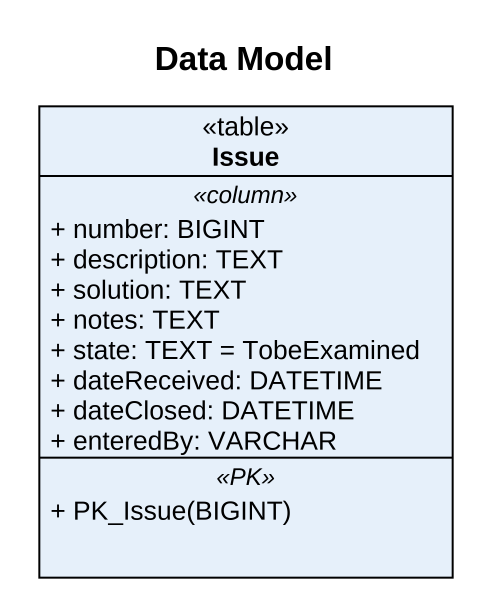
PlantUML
@startuml
title Data Model
hide circle
hide empty members
skinparam classAttributeIconSize 0
class Issue <<table>> {
  .. <<column>> ..
  + number: BIGINT
  + description: TEXT
  + solution: TEXT
  + notes: TEXT
  + state: TEXT = TobeExamined
  + dateReceived: DATETIME
  + dateClosed: DATETIME
  + enteredBy: VARCHAR
  .. <<PK>> ..
  + PK_Issue(BIGINT)
}
@enduml
